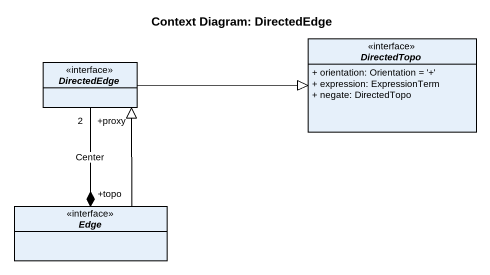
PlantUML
@startuml
title Context Diagram: DirectedEdge
hide circle
hide empty members
skinparam classAttributeIconSize 0
interface DirectedTopo {
  + orientation: Orientation = '+'
  + expression: ExpressionTerm
  + negate: DirectedTopo
}
interface DirectedEdge
interface Edge
DirectedEdge -right-|> DirectedTopo
DirectedEdge "+proxy\n2" --* "+topo" Edge : Center
Edge -up-|> DirectedEdge
@enduml
